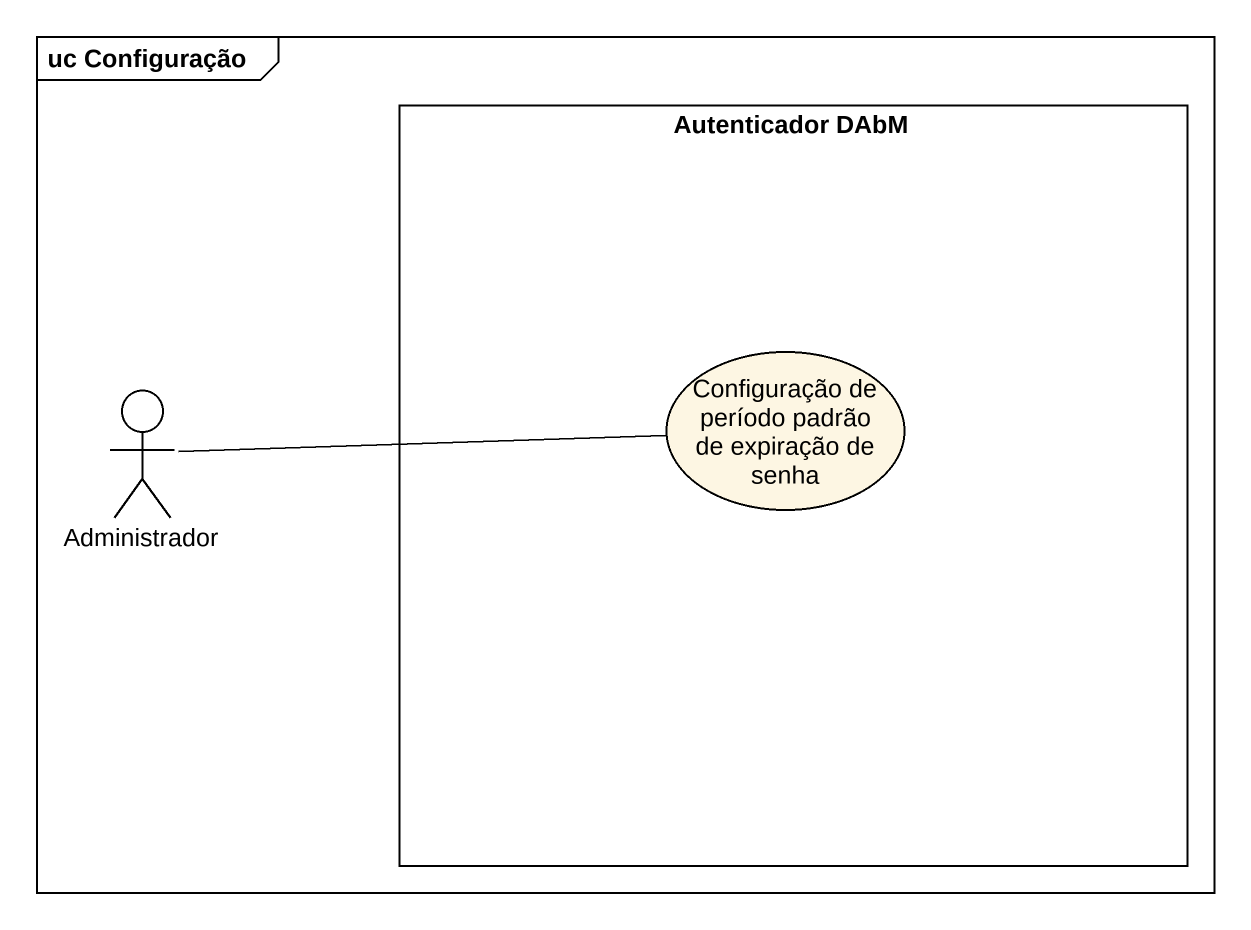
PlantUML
@startuml
mainframe uc Configuração
rectangle "Autenticador DAbM" as Autenticador_DAbM {
  usecase "Configuração de período padrão de expiração de senha" as Configuração_de_período
}
actor Administrador
Administrador -right- Configuração_de_período
@enduml
